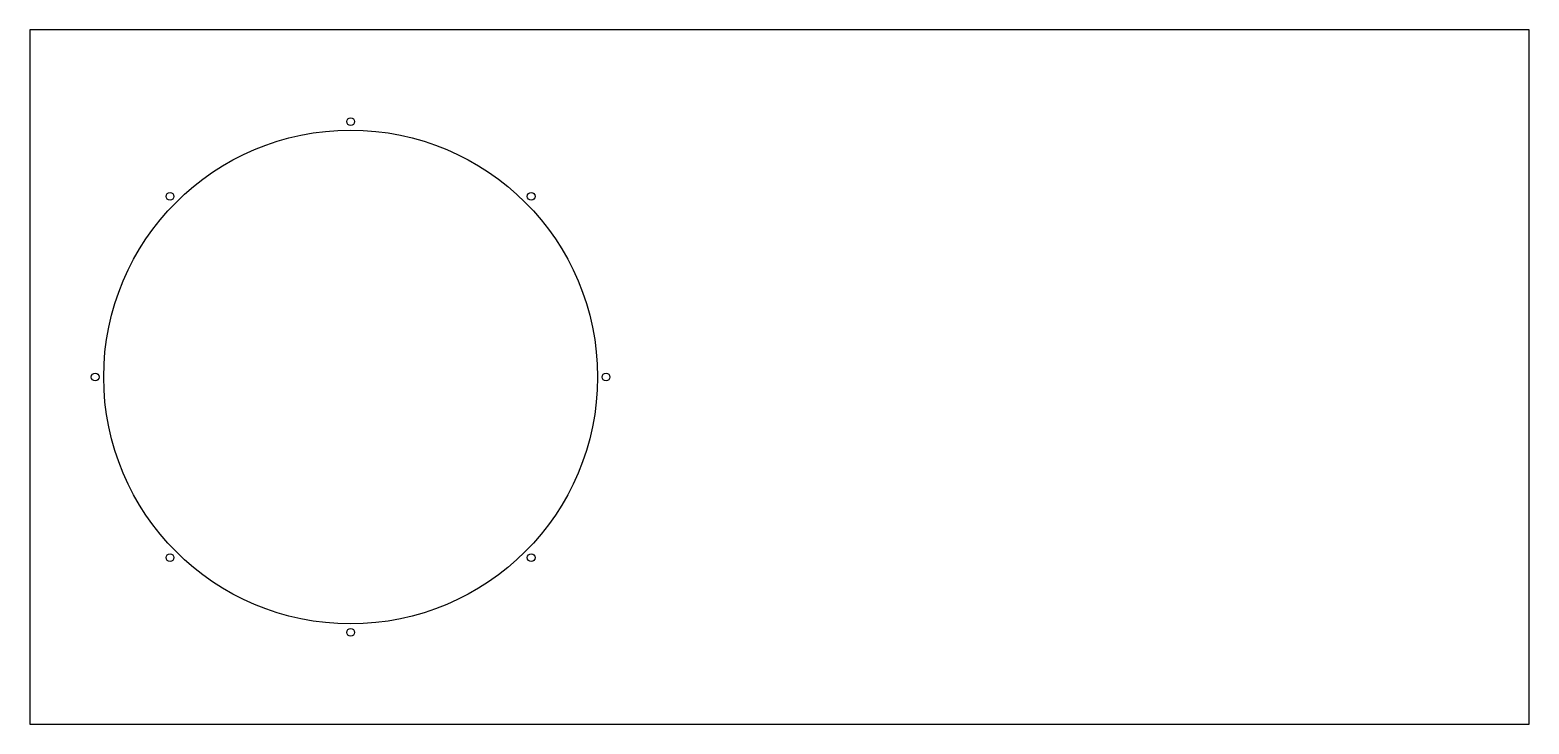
# Model space of a CAD drawing. Header units: millimetres. Extents: x 0 to 1080, y 0 to 500.
import ezdxf

# ---------------------------------------------------------------- set-up
doc = ezdxf.new("R2010")
doc.units = ezdxf.units.MM
for name, color, linetype in [('FORMAT_22', 7, 'Continuous'), ('KOSZ_PRZELOT', 7, 'Continuous'), ('M5_LUZ_PROBA', 7, 'Continuous')]:
    doc.layers.add(name, color=color, linetype=linetype)

msp = doc.modelspace()

# ---------------------------------------------------------------- linework, layer by layer
at = {"layer": 'FORMAT_22'}
msp.add_lwpolyline([(0, 0), (1080, 0), (1080, 500), (0, 500)], close=True, dxfattribs=at)
at = {"layer": 'KOSZ_PRZELOT'}
msp.add_circle((231, 250), 177.9, dxfattribs=at)
at = {"layer": 'M5_LUZ_PROBA'}
for centre in [(231, 434), (100.9, 380.1), (361.1, 380.1), (47, 250), (415, 250), (100.9, 119.9), (361.1, 119.9), (231, 66)]:
    msp.add_circle(centre, 2.8, dxfattribs=at)

doc.saveas('drawing.dxf')
